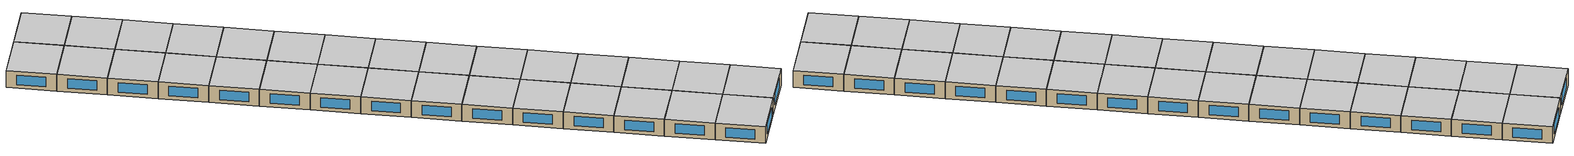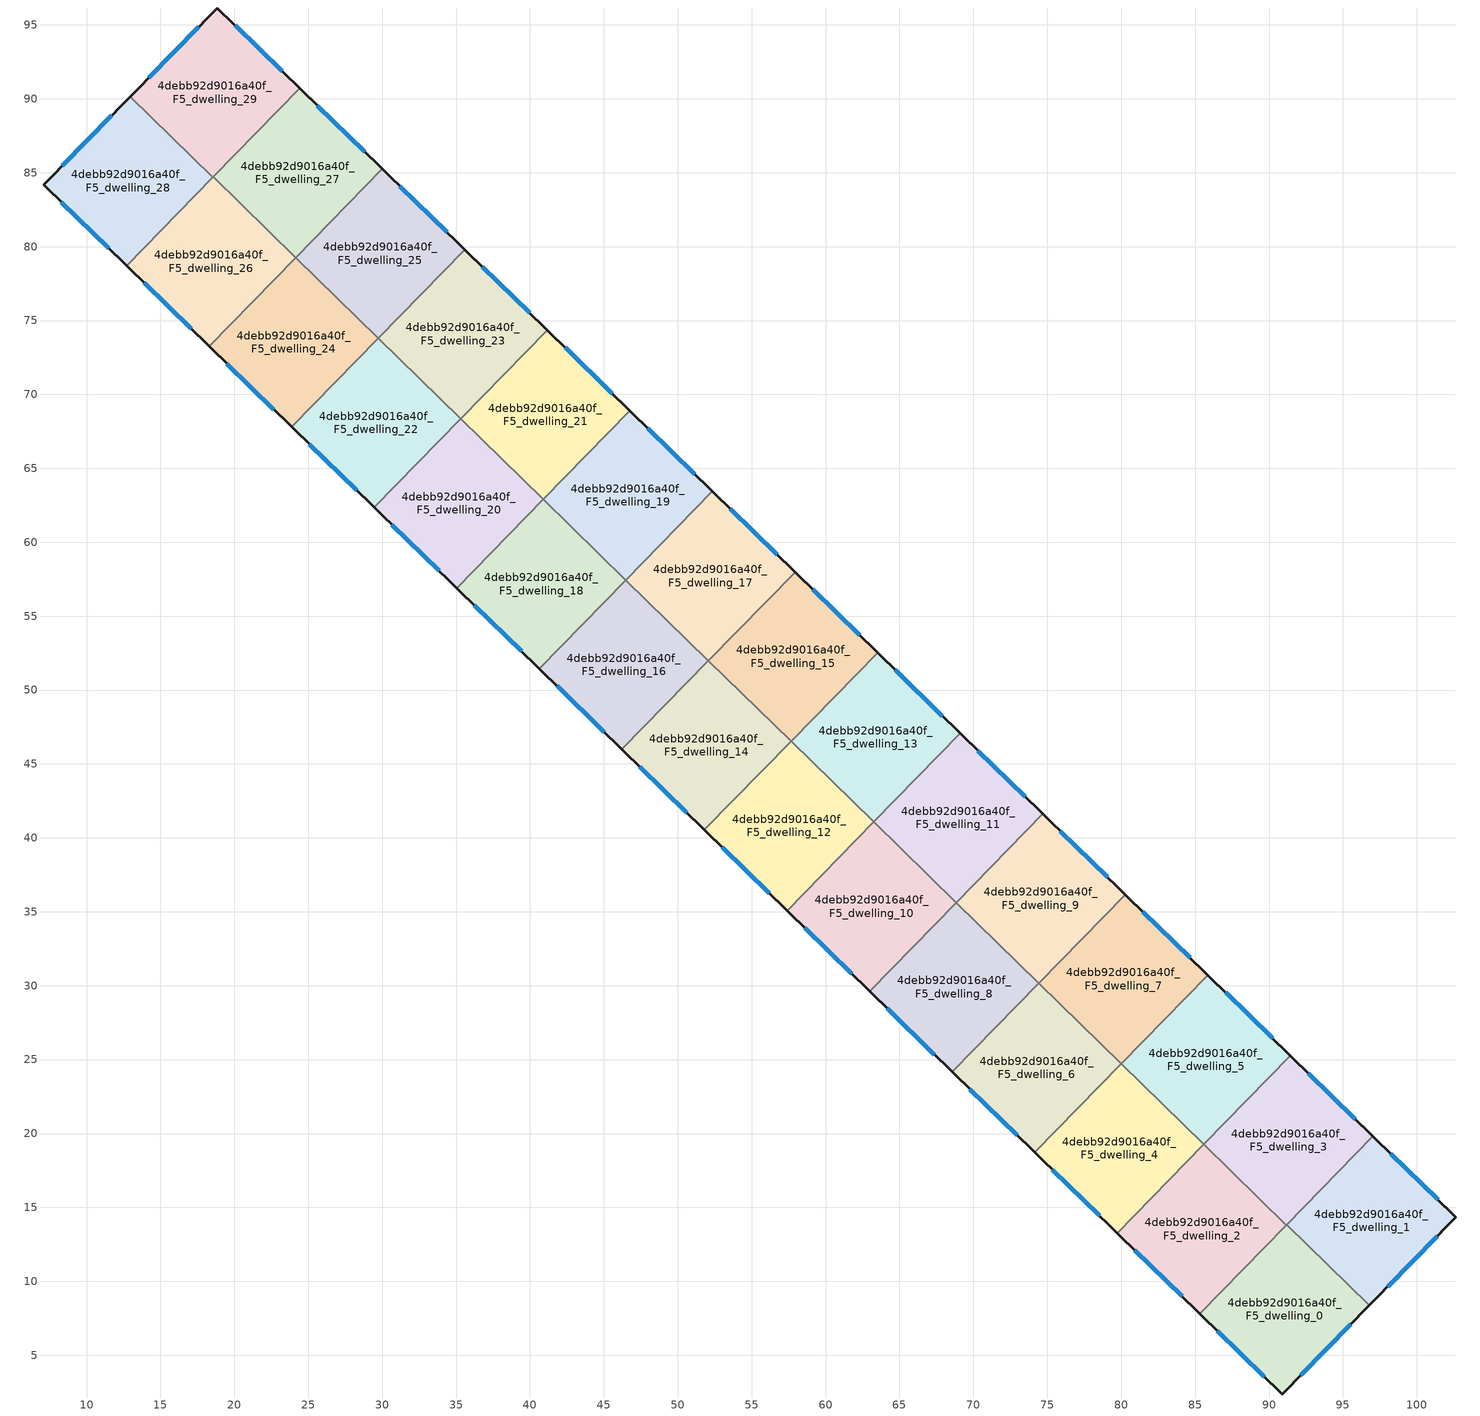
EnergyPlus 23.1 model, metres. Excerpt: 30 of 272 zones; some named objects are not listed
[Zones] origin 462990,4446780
4debb92d9016a40f_F5_dwelling_0
 floor to 4debb92d9016a40f_F4_dwelling_0 (EU_floor_Construction): 96.78,8.37 90.88,2.38 85.32,7.81 91.19,13.82 z15
 wall outside (EU_wall_Construction): 85.32,7.81 90.88,2.38 96.78,8.37 z15:18
 wall to 4debb92d9016a40f_F5_dwelling_1 (EU_wall_Construction): 96.78,8.37 91.19,13.82 z15:18
 wall to 4debb92d9016a40f_F5_dwelling_2 (EU_wall_Construction): 91.18,13.81 85.32,7.81 z15:18
 wall to 4debb92d9016a40f_F5_dwelling_3 (EU_wall_Construction): 91.19,13.82 91.18,13.81 z15:18
 window (EU_Window_Construction): 92.15,3.66 95.51,7.08 / 86.51,6.65 89.69,3.54 z15.64:17.36
 ceiling to 4debb92d9016a40f_F6_dwelling_0 (EU_floor_Construction): 90.88,2.38 96.78,8.37 91.19,13.82 85.32,7.81 z18
4debb92d9016a40f_F5_dwelling_1
 floor to 4debb92d9016a40f_F4_dwelling_1 (EU_floor_Construction): 102.64,14.33 96.78,8.37 91.19,13.82 97.03,19.8 z15
 wall outside (EU_wall_Construction): 96.78,8.37 102.64,14.33 97.03,19.8 z15:18
 wall to 4debb92d9016a40f_F5_dwelling_3 (EU_wall_Construction): 97.03,19.8 91.19,13.82 z15:18
 window (EU_Window_Construction): 98.03,9.64 101.39,13.05 / 101.44,15.5 98.24,18.63 z15.64:17.36
 ceiling to 4debb92d9016a40f_F6_dwelling_1 (EU_floor_Construction): 96.78,8.37 102.64,14.33 97.03,19.8 91.19,13.82 z18
4debb92d9016a40f_F5_dwelling_10
 floor to 4debb92d9016a40f_F4_dwelling_10 (EU_floor_Construction): 68.84,35.62 62.98,29.63 57.39,35.08 63.25,41.08 z15
 wall outside (EU_wall_Construction): 57.39,35.08 62.98,29.63 z15:18
 wall to 4debb92d9016a40f_F5_dwelling_12 (EU_wall_Construction): 63.25,41.08 57.39,35.08 z15:18
 wall to 4debb92d9016a40f_F5_dwelling_8 (EU_wall_Construction): 62.98,29.63 68.84,35.62 z15:18
 wall to 4debb92d9016a40f_F5_dwelling_11 (EU_wall_Construction): 68.84,35.62 63.25,41.08 z15:18
 window (EU_Window_Construction): 58.59,33.91 61.78,30.79 z15.64:17.36
 ceiling to 4debb92d9016a40f_F6_dwelling_10 (EU_floor_Construction): 62.98,29.63 68.84,35.62 63.25,41.08 57.39,35.08 z18
4debb92d9016a40f_F5_dwelling_11
 floor to 4debb92d9016a40f_F4_dwelling_11 (EU_floor_Construction): 74.69,41.62 68.84,35.62 63.25,41.08 69.1,47.08 z15
 wall outside (EU_wall_Construction): 74.69,41.62 69.1,47.08 z15:18
 wall to 4debb92d9016a40f_F5_dwelling_13 (EU_wall_Construction): 69.1,47.08 63.25,41.08 z15:18
 wall to 4debb92d9016a40f_F5_dwelling_9 (EU_wall_Construction): 68.84,35.62 74.69,41.62 z15:18
 window (EU_Window_Construction): 73.49,42.79 70.3,45.91 z15.64:17.36
 ceiling to 4debb92d9016a40f_F6_dwelling_11 (EU_floor_Construction): 68.84,35.62 74.69,41.62 69.1,47.08 63.25,41.08 z18
4debb92d9016a40f_F5_dwelling_12
 floor to 4debb92d9016a40f_F4_dwelling_12 (EU_floor_Construction): 63.25,41.08 57.39,35.08 51.81,40.54 57.66,46.53 z15
 wall outside (EU_wall_Construction): 51.81,40.54 57.39,35.08 z15:18
 wall to 4debb92d9016a40f_F5_dwelling_14 (EU_wall_Construction): 57.66,46.53 51.81,40.54 z15:18
 wall to 4debb92d9016a40f_F5_dwelling_13 (EU_wall_Construction): 63.25,41.08 57.66,46.53 z15:18
 window (EU_Window_Construction): 53,39.37 56.2,36.25 z15.64:17.36
 ceiling to 4debb92d9016a40f_F6_dwelling_12 (EU_floor_Construction): 57.39,35.08 63.25,41.08 57.66,46.53 51.81,40.54 z18
4debb92d9016a40f_F5_dwelling_13
 floor to 4debb92d9016a40f_F4_dwelling_13 (EU_floor_Construction): 69.1,47.08 63.25,41.08 57.66,46.53 63.52,52.53 z15
 wall outside (EU_wall_Construction): 69.1,47.08 63.52,52.53 z15:18
 wall to 4debb92d9016a40f_F5_dwelling_15 (EU_wall_Construction): 63.52,52.53 57.66,46.53 z15:18
 window (EU_Window_Construction): 67.91,48.24 64.72,51.36 z15.64:17.36
 ceiling to 4debb92d9016a40f_F6_dwelling_13 (EU_floor_Construction): 63.25,41.08 69.1,47.08 63.52,52.53 57.66,46.53 z18
4debb92d9016a40f_F5_dwelling_14
 floor to 4debb92d9016a40f_F4_dwelling_14 (EU_floor_Construction): 57.66,46.53 51.81,40.54 46.22,45.99 52.08,51.99 z15
 wall outside (EU_wall_Construction): 46.22,45.99 51.81,40.54 z15:18
 wall to 4debb92d9016a40f_F5_dwelling_16 (EU_wall_Construction): 52.08,51.99 46.22,45.99 z15:18
 wall to 4debb92d9016a40f_F5_dwelling_15 (EU_wall_Construction): 57.66,46.53 52.08,51.99 z15:18
 window (EU_Window_Construction): 47.42,44.82 50.61,41.7 z15.64:17.36
 ceiling to 4debb92d9016a40f_F6_dwelling_14 (EU_floor_Construction): 51.81,40.54 57.66,46.53 52.08,51.99 46.22,45.99 z18
4debb92d9016a40f_F5_dwelling_15
 floor to 4debb92d9016a40f_F4_dwelling_15 (EU_floor_Construction): 63.52,52.53 57.66,46.53 52.08,51.99 57.93,57.99 z15
 wall outside (EU_wall_Construction): 63.52,52.53 57.93,57.99 z15:18
 wall to 4debb92d9016a40f_F5_dwelling_17 (EU_wall_Construction): 57.93,57.99 52.08,51.99 z15:18
 window (EU_Window_Construction): 62.32,53.7 59.13,56.82 z15.64:17.36
 ceiling to 4debb92d9016a40f_F6_dwelling_15 (EU_floor_Construction): 57.66,46.53 63.52,52.53 57.93,57.99 52.08,51.99 z18
4debb92d9016a40f_F5_dwelling_16
 floor to 4debb92d9016a40f_F4_dwelling_16 (EU_floor_Construction): 52.08,51.99 46.22,45.99 40.64,51.44 46.49,57.44 z15
 wall outside (EU_wall_Construction): 40.64,51.44 46.22,45.99 z15:18
 wall to 4debb92d9016a40f_F5_dwelling_18 (EU_wall_Construction): 46.49,57.44 40.64,51.44 z15:18
 wall to 4debb92d9016a40f_F5_dwelling_17 (EU_wall_Construction): 52.08,51.99 46.49,57.44 z15:18
 window (EU_Window_Construction): 41.83,50.27 45.02,47.16 z15.64:17.36
 ceiling to 4debb92d9016a40f_F6_dwelling_16 (EU_floor_Construction): 46.22,45.99 52.08,51.99 46.49,57.44 40.64,51.44 z18
4debb92d9016a40f_F5_dwelling_17
 floor to 4debb92d9016a40f_F4_dwelling_17 (EU_floor_Construction): 57.93,57.99 52.08,51.99 46.49,57.44 52.35,63.44 z15
 wall outside (EU_wall_Construction): 57.93,57.99 52.35,63.44 z15:18
 wall to 4debb92d9016a40f_F5_dwelling_19 (EU_wall_Construction): 52.35,63.44 46.49,57.44 z15:18
 window (EU_Window_Construction): 56.74,59.15 53.54,62.27 z15.64:17.36
 ceiling to 4debb92d9016a40f_F6_dwelling_17 (EU_floor_Construction): 52.08,51.99 57.93,57.99 52.35,63.44 46.49,57.44 z18
4debb92d9016a40f_F5_dwelling_18
 floor to 4debb92d9016a40f_F4_dwelling_18 (EU_floor_Construction): 46.49,57.44 40.64,51.44 35.05,56.9 40.91,62.89 z15
 wall outside (EU_wall_Construction): 35.05,56.9 40.64,51.44 z15:18
 wall to 4debb92d9016a40f_F5_dwelling_20 (EU_wall_Construction): 40.91,62.89 35.05,56.9 z15:18
 wall to 4debb92d9016a40f_F5_dwelling_19 (EU_wall_Construction): 46.49,57.44 40.91,62.89 z15:18
 window (EU_Window_Construction): 36.25,55.73 39.44,52.61 z15.64:17.36
 ceiling to 4debb92d9016a40f_F6_dwelling_18 (EU_floor_Construction): 40.64,51.44 46.49,57.44 40.91,62.89 35.05,56.9 z18
4debb92d9016a40f_F5_dwelling_19
 floor to 4debb92d9016a40f_F4_dwelling_19 (EU_floor_Construction): 52.35,63.44 46.49,57.44 40.91,62.89 46.76,68.89 z15
 wall outside (EU_wall_Construction): 52.35,63.44 46.76,68.89 z15:18
 wall to 4debb92d9016a40f_F5_dwelling_21 (EU_wall_Construction): 46.76,68.89 40.91,62.89 z15:18
 window (EU_Window_Construction): 51.15,64.61 47.96,67.72 z15.64:17.36
 ceiling to 4debb92d9016a40f_F6_dwelling_19 (EU_floor_Construction): 46.49,57.44 52.35,63.44 46.76,68.89 40.91,62.89 z18
4debb92d9016a40f_F5_dwelling_2
 floor to 4debb92d9016a40f_F4_dwelling_2 (EU_floor_Construction): 91.18,13.81 85.32,7.81 79.73,13.26 85.59,19.26 z15
 wall outside (EU_wall_Construction): 79.73,13.26 85.32,7.81 z15:18
 wall to 4debb92d9016a40f_F5_dwelling_4 (EU_wall_Construction): 85.59,19.26 79.73,13.26 z15:18
 wall to 4debb92d9016a40f_F5_dwelling_3 (EU_wall_Construction): 91.18,13.81 85.59,19.26 z15:18
 window (EU_Window_Construction): 80.93,12.1 84.12,8.98 z15.64:17.36
 ceiling to 4debb92d9016a40f_F6_dwelling_2 (EU_floor_Construction): 85.32,7.81 91.18,13.81 85.59,19.26 79.73,13.26 z18
4debb92d9016a40f_F5_dwelling_20
 floor to 4debb92d9016a40f_F4_dwelling_20 (EU_floor_Construction): 40.91,62.89 35.05,56.9 29.46,62.35 35.32,68.35 z15
 wall outside (EU_wall_Construction): 29.46,62.35 35.05,56.9 z15:18
 wall to 4debb92d9016a40f_F5_dwelling_22 (EU_wall_Construction): 35.32,68.35 29.46,62.35 z15:18
 wall to 4debb92d9016a40f_F5_dwelling_21 (EU_wall_Construction): 40.91,62.89 35.32,68.35 z15:18
 window (EU_Window_Construction): 30.66,61.18 33.85,58.07 z15.64:17.36
 ceiling to 4debb92d9016a40f_F6_dwelling_20 (EU_floor_Construction): 35.05,56.9 40.91,62.89 35.32,68.35 29.46,62.35 z18
4debb92d9016a40f_F5_dwelling_21
 floor to 4debb92d9016a40f_F4_dwelling_21 (EU_floor_Construction): 46.76,68.89 40.91,62.89 35.32,68.35 41.18,74.35 z15
 wall outside (EU_wall_Construction): 46.76,68.89 41.18,74.35 z15:18
 wall to 4debb92d9016a40f_F5_dwelling_23 (EU_wall_Construction): 41.18,74.35 35.32,68.35 z15:18
 window (EU_Window_Construction): 45.57,70.06 42.37,73.18 z15.64:17.36
 ceiling to 4debb92d9016a40f_F6_dwelling_21 (EU_floor_Construction): 40.91,62.89 46.76,68.89 41.18,74.35 35.32,68.35 z18
4debb92d9016a40f_F5_dwelling_22
 floor to 4debb92d9016a40f_F4_dwelling_22 (EU_floor_Construction): 35.32,68.35 29.46,62.35 23.88,67.81 29.73,73.8 z15
 wall outside (EU_wall_Construction): 23.88,67.81 29.46,62.35 z15:18
 wall to 4debb92d9016a40f_F5_dwelling_24 (EU_wall_Construction): 29.73,73.8 23.88,67.81 z15:18
 wall to 4debb92d9016a40f_F5_dwelling_23 (EU_wall_Construction): 35.32,68.35 29.73,73.8 z15:18
 window (EU_Window_Construction): 25.07,66.64 28.27,63.52 z15.64:17.36
 ceiling to 4debb92d9016a40f_F6_dwelling_22 (EU_floor_Construction): 29.46,62.35 35.32,68.35 29.73,73.8 23.88,67.81 z18
4debb92d9016a40f_F5_dwelling_23
 floor to 4debb92d9016a40f_F4_dwelling_23 (EU_floor_Construction): 41.18,74.35 35.32,68.35 29.73,73.8 35.59,79.8 z15
 wall outside (EU_wall_Construction): 41.18,74.35 35.59,79.8 z15:18
 wall to 4debb92d9016a40f_F5_dwelling_25 (EU_wall_Construction): 35.59,79.8 29.73,73.8 z15:18
 window (EU_Window_Construction): 39.98,75.52 36.79,78.63 z15.64:17.36
 ceiling to 4debb92d9016a40f_F6_dwelling_23 (EU_floor_Construction): 35.32,68.35 41.18,74.35 35.59,79.8 29.73,73.8 z18
4debb92d9016a40f_F5_dwelling_24
 floor to 4debb92d9016a40f_F4_dwelling_24 (EU_floor_Construction): 29.73,73.8 23.88,67.81 18.29,73.26 24.15,79.26 z15
 wall outside (EU_wall_Construction): 18.29,73.26 23.88,67.81 z15:18
 wall to 4debb92d9016a40f_F5_dwelling_26 (EU_wall_Construction): 24.15,79.26 18.29,73.26 z15:18
 wall to 4debb92d9016a40f_F5_dwelling_25 (EU_wall_Construction): 29.73,73.8 24.15,79.26 z15:18
 window (EU_Window_Construction): 19.49,72.09 22.68,68.97 z15.64:17.36
 ceiling to 4debb92d9016a40f_F6_dwelling_24 (EU_floor_Construction): 23.88,67.81 29.73,73.8 24.15,79.26 18.29,73.26 z18
4debb92d9016a40f_F5_dwelling_25
 floor to 4debb92d9016a40f_F4_dwelling_25 (EU_floor_Construction): 35.59,79.8 29.73,73.8 24.15,79.26 30,85.26 z15
 wall outside (EU_wall_Construction): 35.59,79.8 30,85.26 z15:18
 wall to 4debb92d9016a40f_F5_dwelling_27 (EU_wall_Construction): 30,85.26 24.15,79.26 z15:18
 window (EU_Window_Construction): 34.39,80.97 31.2,84.09 z15.64:17.36
 ceiling to 4debb92d9016a40f_F6_dwelling_25 (EU_floor_Construction): 29.73,73.8 35.59,79.8 30,85.26 24.15,79.26 z18
4debb92d9016a40f_F5_dwelling_26
 floor to 4debb92d9016a40f_F4_dwelling_26 (EU_floor_Construction): 24.15,79.26 18.29,73.26 12.71,78.71 18.56,84.71 z15
 wall outside (EU_wall_Construction): 12.71,78.71 18.29,73.26 z15:18
 wall to 4debb92d9016a40f_F5_dwelling_27 (EU_wall_Construction): 24.15,79.26 18.56,84.71 z15:18
 wall to 4debb92d9016a40f_F5_dwelling_28 (EU_wall_Construction): 18.55,84.7 12.71,78.71 z15:18
 wall to 4debb92d9016a40f_F5_dwelling_29 (EU_wall_Construction): 18.56,84.71 18.55,84.7 z15:18
 window (EU_Window_Construction): 13.9,77.55 17.1,74.43 z15.64:17.36
 ceiling to 4debb92d9016a40f_F6_dwelling_26 (EU_floor_Construction): 18.29,73.26 24.15,79.26 18.56,84.71 12.71,78.71 z18
4debb92d9016a40f_F5_dwelling_27
 floor to 4debb92d9016a40f_F4_dwelling_27 (EU_floor_Construction): 30,85.26 24.15,79.26 18.56,84.71 24.42,90.71 z15
 wall outside (EU_wall_Construction): 30,85.26 24.42,90.71 z15:18
 wall to 4debb92d9016a40f_F5_dwelling_29 (EU_wall_Construction): 24.42,90.71 18.56,84.71 z15:18
 window (EU_Window_Construction): 28.81,86.42 25.62,89.54 z15.64:17.36
 ceiling to 4debb92d9016a40f_F6_dwelling_27 (EU_floor_Construction): 24.15,79.26 30,85.26 24.42,90.71 18.56,84.71 z18
4debb92d9016a40f_F5_dwelling_28
 floor to 4debb92d9016a40f_F4_dwelling_28 (EU_floor_Construction): 18.55,84.7 12.71,78.71 7.1,84.19 12.97,90.16 z15
 wall outside (EU_wall_Construction): 12.97,90.16 7.1,84.19 12.71,78.71 z15:18
 wall to 4debb92d9016a40f_F5_dwelling_29 (EU_wall_Construction): 18.55,84.7 12.97,90.16 z15:18
 window (EU_Window_Construction): 11.71,88.88 8.35,85.47 / 8.3,83.02 11.5,79.89 z15.64:17.36
 ceiling to 4debb92d9016a40f_F6_dwelling_28 (EU_floor_Construction): 12.71,78.71 18.55,84.7 12.97,90.16 7.1,84.19 z18
4debb92d9016a40f_F5_dwelling_29
 floor to 4debb92d9016a40f_F4_dwelling_29 (EU_floor_Construction): 24.42,90.71 18.55,84.7 12.97,90.16 18.85,96.14 z15
 wall outside (EU_wall_Construction): 24.42,90.71 18.85,96.14 12.97,90.16 z15:18
 window (EU_Window_Construction): 17.59,94.86 14.23,91.44 / 23.23,91.87 20.05,94.98 z15.64:17.36
 ceiling to 4debb92d9016a40f_F6_dwelling_29 (EU_floor_Construction): 18.55,84.7 24.42,90.71 18.85,96.14 12.97,90.16 z18
4debb92d9016a40f_F5_dwelling_3
 floor to 4debb92d9016a40f_F4_dwelling_3 (EU_floor_Construction): 97.03,19.8 91.18,13.81 85.59,19.26 91.45,25.26 z15
 wall outside (EU_wall_Construction): 97.03,19.8 91.45,25.26 z15:18
 wall to 4debb92d9016a40f_F5_dwelling_5 (EU_wall_Construction): 91.45,25.26 85.59,19.26 z15:18
 window (EU_Window_Construction): 95.84,20.97 92.64,24.09 z15.64:17.36
 ceiling to 4debb92d9016a40f_F6_dwelling_3 (EU_floor_Construction): 91.18,13.81 97.03,19.8 91.45,25.26 85.59,19.26 z18
4debb92d9016a40f_F5_dwelling_4
 floor to 4debb92d9016a40f_F4_dwelling_4 (EU_floor_Construction): 85.59,19.26 79.73,13.26 74.15,18.72 80.01,24.72 z15
 wall outside (EU_wall_Construction): 74.15,18.72 79.73,13.26 z15:18
 wall to 4debb92d9016a40f_F5_dwelling_6 (EU_wall_Construction): 80.01,24.72 74.15,18.72 z15:18
 wall to 4debb92d9016a40f_F5_dwelling_5 (EU_wall_Construction): 85.59,19.26 80.01,24.72 z15:18
 window (EU_Window_Construction): 75.35,17.55 78.54,14.43 z15.64:17.36
 ceiling to 4debb92d9016a40f_F6_dwelling_4 (EU_floor_Construction): 79.73,13.26 85.59,19.26 80.01,24.72 74.15,18.72 z18
4debb92d9016a40f_F5_dwelling_5
 floor to 4debb92d9016a40f_F4_dwelling_5 (EU_floor_Construction): 91.45,25.26 85.59,19.26 80.01,24.72 85.86,30.71 z15
 wall outside (EU_wall_Construction): 91.45,25.26 85.86,30.71 z15:18
 wall to 4debb92d9016a40f_F5_dwelling_7 (EU_wall_Construction): 85.86,30.71 80.01,24.72 z15:18
 window (EU_Window_Construction): 90.25,26.43 87.06,29.55 z15.64:17.36
 ceiling to 4debb92d9016a40f_F6_dwelling_5 (EU_floor_Construction): 85.59,19.26 91.45,25.26 85.86,30.71 80.01,24.72 z18
4debb92d9016a40f_F5_dwelling_6
 floor to 4debb92d9016a40f_F4_dwelling_6 (EU_floor_Construction): 80.01,24.72 74.15,18.72 68.56,24.17 74.42,30.17 z15
 wall outside (EU_wall_Construction): 68.56,24.17 74.15,18.72 z15:18
 wall to 4debb92d9016a40f_F5_dwelling_8 (EU_wall_Construction): 74.42,30.17 68.56,24.17 z15:18
 wall to 4debb92d9016a40f_F5_dwelling_7 (EU_wall_Construction): 74.15,18.72 80.01,24.72 74.42,30.17 z15:18
 window (EU_Window_Construction): 69.76,23 72.95,19.89 z15.64:17.36
 ceiling to 4debb92d9016a40f_F6_dwelling_6 (EU_floor_Construction): 74.15,18.72 80.01,24.72 74.42,30.17 68.56,24.17 z18
4debb92d9016a40f_F5_dwelling_7
 floor to 4debb92d9016a40f_F4_dwelling_7 (EU_floor_Construction): 85.86,30.71 80.01,24.72 74.42,30.17 80.28,36.17 z15
 wall outside (EU_wall_Construction): 85.86,30.71 80.28,36.17 z15:18
 wall to 4debb92d9016a40f_F5_dwelling_9 (EU_wall_Construction): 80.28,36.17 74.42,30.17 z15:18
 wall adiabatic (EU_wall_Construction): 74.15,18.72 80.01,24.72 z15:18
 window (EU_Window_Construction): 84.67,31.88 81.47,35 z15.64:17.36
 ceiling to 4debb92d9016a40f_F6_dwelling_7 (EU_floor_Construction): 80.01,24.72 85.86,30.71 80.28,36.17 74.42,30.17 z18
4debb92d9016a40f_F5_dwelling_8
 floor to 4debb92d9016a40f_F4_dwelling_8 (EU_floor_Construction): 74.42,30.17 68.56,24.17 62.98,29.63 68.84,35.62 z15
 wall outside (EU_wall_Construction): 62.98,29.63 68.56,24.17 z15:18
 wall to 4debb92d9016a40f_F5_dwelling_9 (EU_wall_Construction): 74.42,30.17 68.84,35.62 z15:18
 window (EU_Window_Construction): 64.17,28.46 67.37,25.34 z15.64:17.36
 ceiling to 4debb92d9016a40f_F6_dwelling_8 (EU_floor_Construction): 68.56,24.17 74.42,30.17 68.84,35.62 62.98,29.63 z18
4debb92d9016a40f_F5_dwelling_9
 floor to 4debb92d9016a40f_F4_dwelling_9 (EU_floor_Construction): 80.28,36.17 74.42,30.17 68.84,35.62 74.69,41.62 z15
 wall outside (EU_wall_Construction): 80.28,36.17 74.69,41.62 z15:18
 window (EU_Window_Construction): 79.08,37.34 75.89,40.45 z15.64:17.36
 ceiling to 4debb92d9016a40f_F6_dwelling_9 (EU_floor_Construction): 74.42,30.17 80.28,36.17 74.69,41.62 68.84,35.62 z18
[Building]
EU S2 Campaign: North Axis=0; Terrain=City; Solar Distribution=FullExterior
[Site:Location]
Yerevan-Zvartnots.Intl.AP: Latitude=40.15; Longitude=44.383; Time Zone=4; Elevation=854
[SizingPeriod:WeatherFileDays]
AnnualSizingPeriod: Begin Month=1; Begin Day of Month=1; End Month=12; End Day of Month=31; Day of Week for Start Day=Monday; Use Weather File Daylight Saving Period=No; Use Weather File Rain and Snow Indicators=No
[MATERIAL]
EU_InternalMass_Material: Roughness=MediumRough; Thickness=0.1; Conductivity=1; Density=1800; Specific Heat=900; Thermal Absorptance=0.9; Solar Absorptance=0.7; Visible Absorptance=0.7
[MATERIAL:NOMASS] Roughness=MediumRough; Thermal Absorptance=0.9; Solar Absorptance=0.7; Visible Absorptance=0.7
Name | Thermal Resistance
EU_wall_NoMass | 1.05043
EU_floor_NoMass | 0.478065
[WINDOWMATERIAL:SIMPLEGLAZINGSYSTEM]
EU_Window_SimpleGlazing: UFactor=2.5566; Solar Heat Gain Coefficient=0.75; Visible Transmittance=0.75
[CONSTRUCTION]
EU_wall_Construction: EU_wall_NoMass
EU_floor_Construction: EU_floor_NoMass
EU_Window_Construction: EU_Window_SimpleGlazing
EU_InternalMass_Construction: EU_InternalMass_Material
[ZONE] Type=1; Multiplier=1; Ceiling Height=autocalculate; Floor Area=autocalculate; Part of Total Floor Area=Yes
Name | Volume
4debb92d9016a40f_F5_dwelling_0; 4debb92d9016a40f_F5_dwelling_11; 4debb92d9016a40f_F5_dwelling_14; 4debb92d9016a40f_F5_dwelling_22; 4debb92d9016a40f_F5_dwelling_24 | 196.331
4debb92d9016a40f_F5_dwelling_1; 4debb92d9016a40f_F5_dwelling_28 | 196.335
4debb92d9016a40f_F5_dwelling_10 | 196.347
4debb92d9016a40f_F5_dwelling_12; 4debb92d9016a40f_F5_dwelling_2 | 196.313
4debb92d9016a40f_F5_dwelling_13; 4debb92d9016a40f_F5_dwelling_27; 4debb92d9016a40f_F5_dwelling_8 | 196.33
4debb92d9016a40f_F5_dwelling_15; 4debb92d9016a40f_F5_dwelling_23 | 196.364
4debb92d9016a40f_F5_dwelling_16; 4debb92d9016a40f_F5_dwelling_21; 4debb92d9016a40f_F5_dwelling_3; 4debb92d9016a40f_F5_dwelling_6 | 196.329
4debb92d9016a40f_F5_dwelling_17 | 196.3125
4debb92d9016a40f_F5_dwelling_18; 4debb92d9016a40f_F5_dwelling_19; 4debb92d9016a40f_F5_dwelling_25; 4debb92d9016a40f_F5_dwelling_5 | 196.348
4debb92d9016a40f_F5_dwelling_20 | 196.295
4debb92d9016a40f_F5_dwelling_26 | 196.314
4debb92d9016a40f_F5_dwelling_29 | 196.332
4debb92d9016a40f_F5_dwelling_4 | 196.365
4debb92d9016a40f_F5_dwelling_7 | 196.321
4debb92d9016a40f_F5_dwelling_9 | 196.312
[INTERNALMASS] Construction=EU_InternalMass_Construction
Name | Zone or ZoneList | Surface Area
4debb92d9016a40f_F5_dwelling_0_EU_InternalMass | 4debb92d9016a40f_F5_dwelling_0 | 65.4444
4debb92d9016a40f_F5_dwelling_1_EU_InternalMass | 4debb92d9016a40f_F5_dwelling_1 | 65.4458
4debb92d9016a40f_F5_dwelling_2_EU_InternalMass | 4debb92d9016a40f_F5_dwelling_2 | 65.4389
4debb92d9016a40f_F5_dwelling_3_EU_InternalMass | 4debb92d9016a40f_F5_dwelling_3 | 65.4432
4debb92d9016a40f_F5_dwelling_4_EU_InternalMass | 4debb92d9016a40f_F5_dwelling_4 | 65.4534
4debb92d9016a40f_F5_dwelling_5_EU_InternalMass | 4debb92d9016a40f_F5_dwelling_5 | 65.4479
4debb92d9016a40f_F5_dwelling_6_EU_InternalMass | 4debb92d9016a40f_F5_dwelling_6 | 65.4361
4debb92d9016a40f_F5_dwelling_7_EU_InternalMass | 4debb92d9016a40f_F5_dwelling_7 | 65.4475
4debb92d9016a40f_F5_dwelling_8_EU_InternalMass | 4debb92d9016a40f_F5_dwelling_8 | 65.4432
4debb92d9016a40f_F5_dwelling_9_EU_InternalMass | 4debb92d9016a40f_F5_dwelling_9 | 65.4389
4debb92d9016a40f_F5_dwelling_10_EU_InternalMass | 4debb92d9016a40f_F5_dwelling_10 | 65.4504
4debb92d9016a40f_F5_dwelling_11_EU_InternalMass | 4debb92d9016a40f_F5_dwelling_11 | 65.445
4debb92d9016a40f_F5_dwelling_12_EU_InternalMass | 4debb92d9016a40f_F5_dwelling_12 | 65.439
4debb92d9016a40f_F5_dwelling_13_EU_InternalMass | 4debb92d9016a40f_F5_dwelling_13 | 65.4418
4debb92d9016a40f_F5_dwelling_14_EU_InternalMass | 4debb92d9016a40f_F5_dwelling_14 | 65.4436
4debb92d9016a40f_F5_dwelling_15_EU_InternalMass | 4debb92d9016a40f_F5_dwelling_15 | 65.4534
4debb92d9016a40f_F5_dwelling_16_EU_InternalMass | 4debb92d9016a40f_F5_dwelling_16 | 65.4432
4debb92d9016a40f_F5_dwelling_17_EU_InternalMass | 4debb92d9016a40f_F5_dwelling_17 | 65.4389
4debb92d9016a40f_F5_dwelling_18_EU_InternalMass | 4debb92d9016a40f_F5_dwelling_18 | 65.4507
4debb92d9016a40f_F5_dwelling_19_EU_InternalMass | 4debb92d9016a40f_F5_dwelling_19 | 65.4507
4debb92d9016a40f_F5_dwelling_20_EU_InternalMass | 4debb92d9016a40f_F5_dwelling_20 | 65.4332
4debb92d9016a40f_F5_dwelling_21_EU_InternalMass | 4debb92d9016a40f_F5_dwelling_21 | 65.4415
4debb92d9016a40f_F5_dwelling_22_EU_InternalMass | 4debb92d9016a40f_F5_dwelling_22 | 65.4436
4debb92d9016a40f_F5_dwelling_23_EU_InternalMass | 4debb92d9016a40f_F5_dwelling_23 | 65.4534
4debb92d9016a40f_F5_dwelling_24_EU_InternalMass | 4debb92d9016a40f_F5_dwelling_24 | 65.4422
4debb92d9016a40f_F5_dwelling_25_EU_InternalMass | 4debb92d9016a40f_F5_dwelling_25 | 65.4505
4debb92d9016a40f_F5_dwelling_26_EU_InternalMass | 4debb92d9016a40f_F5_dwelling_26 | 65.4379
4debb92d9016a40f_F5_dwelling_27_EU_InternalMass | 4debb92d9016a40f_F5_dwelling_27 | 65.4445
4debb92d9016a40f_F5_dwelling_28_EU_InternalMass | 4debb92d9016a40f_F5_dwelling_28 | 65.4458
4debb92d9016a40f_F5_dwelling_29_EU_InternalMass | 4debb92d9016a40f_F5_dwelling_29 | 65.4433
[OTHEREQUIPMENT] Fuel Type=Electricity; Design Level Calculation Method=Watts/Area; Power per Zone Floor Area=1; Fraction Latent=0; Fraction Radiant=0; Fraction Lost=0; Carbon Dioxide Generation Rate=0; EndUse Subcategory=EU_Step8_InternalGains
Name | Zone or ZoneList or Space or SpaceList | Schedule
EU_Step8_InternalGain_4debb92d9016a40f_F5_dwelling_0_f000 | 4debb92d9016a40f_F5_dwelling_0 | EU_Step8_GainSchedule_4debb92d9016a40f_F5_dwelling_0_f000
EU_Step8_InternalGain_4debb92d9016a40f_F5_dwelling_1_f000 | 4debb92d9016a40f_F5_dwelling_1 | EU_Step8_GainSchedule_4debb92d9016a40f_F5_dwelling_1_f000
EU_Step8_InternalGain_4debb92d9016a40f_F5_dwelling_2_f000 | 4debb92d9016a40f_F5_dwelling_2 | EU_Step8_GainSchedule_4debb92d9016a40f_F5_dwelling_2_f000
EU_Step8_InternalGain_4debb92d9016a40f_F5_dwelling_3_f000 | 4debb92d9016a40f_F5_dwelling_3 | EU_Step8_GainSchedule_4debb92d9016a40f_F5_dwelling_3_f000
EU_Step8_InternalGain_4debb92d9016a40f_F5_dwelling_4_f000 | 4debb92d9016a40f_F5_dwelling_4 | EU_Step8_GainSchedule_4debb92d9016a40f_F5_dwelling_4_f000
EU_Step8_InternalGain_4debb92d9016a40f_F5_dwelling_5_f000 | 4debb92d9016a40f_F5_dwelling_5 | EU_Step8_GainSchedule_4debb92d9016a40f_F5_dwelling_5_f000
EU_Step8_InternalGain_4debb92d9016a40f_F5_dwelling_6_f000 | 4debb92d9016a40f_F5_dwelling_6 | EU_Step8_GainSchedule_4debb92d9016a40f_F5_dwelling_6_f000
EU_Step8_InternalGain_4debb92d9016a40f_F5_dwelling_7_f000 | 4debb92d9016a40f_F5_dwelling_7 | EU_Step8_GainSchedule_4debb92d9016a40f_F5_dwelling_7_f000
EU_Step8_InternalGain_4debb92d9016a40f_F5_dwelling_8_f000 | 4debb92d9016a40f_F5_dwelling_8 | EU_Step8_GainSchedule_4debb92d9016a40f_F5_dwelling_8_f000
EU_Step8_InternalGain_4debb92d9016a40f_F5_dwelling_9_f000 | 4debb92d9016a40f_F5_dwelling_9 | EU_Step8_GainSchedule_4debb92d9016a40f_F5_dwelling_9_f000
EU_Step8_InternalGain_4debb92d9016a40f_F5_dwelling_10_f000 | 4debb92d9016a40f_F5_dwelling_10 | EU_Step8_GainSchedule_4debb92d9016a40f_F5_dwelling_10_f000
EU_Step8_InternalGain_4debb92d9016a40f_F5_dwelling_11_f000 | 4debb92d9016a40f_F5_dwelling_11 | EU_Step8_GainSchedule_4debb92d9016a40f_F5_dwelling_11_f000
EU_Step8_InternalGain_4debb92d9016a40f_F5_dwelling_12_f000 | 4debb92d9016a40f_F5_dwelling_12 | EU_Step8_GainSchedule_4debb92d9016a40f_F5_dwelling_12_f000
EU_Step8_InternalGain_4debb92d9016a40f_F5_dwelling_13_f000 | 4debb92d9016a40f_F5_dwelling_13 | EU_Step8_GainSchedule_4debb92d9016a40f_F5_dwelling_13_f000
EU_Step8_InternalGain_4debb92d9016a40f_F5_dwelling_14_f000 | 4debb92d9016a40f_F5_dwelling_14 | EU_Step8_GainSchedule_4debb92d9016a40f_F5_dwelling_14_f000
EU_Step8_InternalGain_4debb92d9016a40f_F5_dwelling_15_f000 | 4debb92d9016a40f_F5_dwelling_15 | EU_Step8_GainSchedule_4debb92d9016a40f_F5_dwelling_15_f000
EU_Step8_InternalGain_4debb92d9016a40f_F5_dwelling_16_f000 | 4debb92d9016a40f_F5_dwelling_16 | EU_Step8_GainSchedule_4debb92d9016a40f_F5_dwelling_16_f000
EU_Step8_InternalGain_4debb92d9016a40f_F5_dwelling_17_f000 | 4debb92d9016a40f_F5_dwelling_17 | EU_Step8_GainSchedule_4debb92d9016a40f_F5_dwelling_17_f000
EU_Step8_InternalGain_4debb92d9016a40f_F5_dwelling_18_f000 | 4debb92d9016a40f_F5_dwelling_18 | EU_Step8_GainSchedule_4debb92d9016a40f_F5_dwelling_18_f000
EU_Step8_InternalGain_4debb92d9016a40f_F5_dwelling_19_f000 | 4debb92d9016a40f_F5_dwelling_19 | EU_Step8_GainSchedule_4debb92d9016a40f_F5_dwelling_19_f000
EU_Step8_InternalGain_4debb92d9016a40f_F5_dwelling_20_f000 | 4debb92d9016a40f_F5_dwelling_20 | EU_Step8_GainSchedule_4debb92d9016a40f_F5_dwelling_20_f000
EU_Step8_InternalGain_4debb92d9016a40f_F5_dwelling_21_f000 | 4debb92d9016a40f_F5_dwelling_21 | EU_Step8_GainSchedule_4debb92d9016a40f_F5_dwelling_21_f000
EU_Step8_InternalGain_4debb92d9016a40f_F5_dwelling_22_f000 | 4debb92d9016a40f_F5_dwelling_22 | EU_Step8_GainSchedule_4debb92d9016a40f_F5_dwelling_22_f000
EU_Step8_InternalGain_4debb92d9016a40f_F5_dwelling_23_f000 | 4debb92d9016a40f_F5_dwelling_23 | EU_Step8_GainSchedule_4debb92d9016a40f_F5_dwelling_23_f000
EU_Step8_InternalGain_4debb92d9016a40f_F5_dwelling_24_f000 | 4debb92d9016a40f_F5_dwelling_24 | EU_Step8_GainSchedule_4debb92d9016a40f_F5_dwelling_24_f000
EU_Step8_InternalGain_4debb92d9016a40f_F5_dwelling_25_f000 | 4debb92d9016a40f_F5_dwelling_25 | EU_Step8_GainSchedule_4debb92d9016a40f_F5_dwelling_25_f000
EU_Step8_InternalGain_4debb92d9016a40f_F5_dwelling_26_f000 | 4debb92d9016a40f_F5_dwelling_26 | EU_Step8_GainSchedule_4debb92d9016a40f_F5_dwelling_26_f000
EU_Step8_InternalGain_4debb92d9016a40f_F5_dwelling_27_f000 | 4debb92d9016a40f_F5_dwelling_27 | EU_Step8_GainSchedule_4debb92d9016a40f_F5_dwelling_27_f000
EU_Step8_InternalGain_4debb92d9016a40f_F5_dwelling_28_f000 | 4debb92d9016a40f_F5_dwelling_28 | EU_Step8_GainSchedule_4debb92d9016a40f_F5_dwelling_28_f000
EU_Step8_InternalGain_4debb92d9016a40f_F5_dwelling_29_f000 | 4debb92d9016a40f_F5_dwelling_29 | EU_Step8_GainSchedule_4debb92d9016a40f_F5_dwelling_29_f000
[ZONEVENTILATION:DESIGNFLOWRATE] Schedule=EU_AlwaysOn; Design Flow Rate Calculation Method=AirChanges/Hour; Air Changes per Hour=0.557805; Ventilation Type=Natural; Fan Pressure Rise=0; Fan Total Efficiency=1; Constant Term Coefficient=1; Temperature Term Coefficient=0; Velocity Term Coefficient=0; Velocity Squared Term Coefficient=0; Minimum Indoor Temperature=-100; Maximum Indoor Temperature=100; Delta Temperature=-100; Minimum Outdoor Temperature=-100; Maximum Outdoor Temperature=100; Maximum Wind Speed=40
Name | Zone or ZoneList or Space or SpaceList
EU_ConstantAir_4debb92d9016a40f_F5_dwelling_0 | 4debb92d9016a40f_F5_dwelling_0
EU_ConstantAir_4debb92d9016a40f_F5_dwelling_1 | 4debb92d9016a40f_F5_dwelling_1
EU_ConstantAir_4debb92d9016a40f_F5_dwelling_2 | 4debb92d9016a40f_F5_dwelling_2
EU_ConstantAir_4debb92d9016a40f_F5_dwelling_3 | 4debb92d9016a40f_F5_dwelling_3
EU_ConstantAir_4debb92d9016a40f_F5_dwelling_4 | 4debb92d9016a40f_F5_dwelling_4
EU_ConstantAir_4debb92d9016a40f_F5_dwelling_5 | 4debb92d9016a40f_F5_dwelling_5
EU_ConstantAir_4debb92d9016a40f_F5_dwelling_6 | 4debb92d9016a40f_F5_dwelling_6
EU_ConstantAir_4debb92d9016a40f_F5_dwelling_7 | 4debb92d9016a40f_F5_dwelling_7
EU_ConstantAir_4debb92d9016a40f_F5_dwelling_8 | 4debb92d9016a40f_F5_dwelling_8
EU_ConstantAir_4debb92d9016a40f_F5_dwelling_9 | 4debb92d9016a40f_F5_dwelling_9
EU_ConstantAir_4debb92d9016a40f_F5_dwelling_10 | 4debb92d9016a40f_F5_dwelling_10
EU_ConstantAir_4debb92d9016a40f_F5_dwelling_11 | 4debb92d9016a40f_F5_dwelling_11
EU_ConstantAir_4debb92d9016a40f_F5_dwelling_12 | 4debb92d9016a40f_F5_dwelling_12
EU_ConstantAir_4debb92d9016a40f_F5_dwelling_13 | 4debb92d9016a40f_F5_dwelling_13
EU_ConstantAir_4debb92d9016a40f_F5_dwelling_14 | 4debb92d9016a40f_F5_dwelling_14
EU_ConstantAir_4debb92d9016a40f_F5_dwelling_15 | 4debb92d9016a40f_F5_dwelling_15
EU_ConstantAir_4debb92d9016a40f_F5_dwelling_16 | 4debb92d9016a40f_F5_dwelling_16
EU_ConstantAir_4debb92d9016a40f_F5_dwelling_17 | 4debb92d9016a40f_F5_dwelling_17
EU_ConstantAir_4debb92d9016a40f_F5_dwelling_18 | 4debb92d9016a40f_F5_dwelling_18
EU_ConstantAir_4debb92d9016a40f_F5_dwelling_19 | 4debb92d9016a40f_F5_dwelling_19
EU_ConstantAir_4debb92d9016a40f_F5_dwelling_20 | 4debb92d9016a40f_F5_dwelling_20
EU_ConstantAir_4debb92d9016a40f_F5_dwelling_21 | 4debb92d9016a40f_F5_dwelling_21
EU_ConstantAir_4debb92d9016a40f_F5_dwelling_22 | 4debb92d9016a40f_F5_dwelling_22
EU_ConstantAir_4debb92d9016a40f_F5_dwelling_23 | 4debb92d9016a40f_F5_dwelling_23
EU_ConstantAir_4debb92d9016a40f_F5_dwelling_24 | 4debb92d9016a40f_F5_dwelling_24
EU_ConstantAir_4debb92d9016a40f_F5_dwelling_25 | 4debb92d9016a40f_F5_dwelling_25
EU_ConstantAir_4debb92d9016a40f_F5_dwelling_26 | 4debb92d9016a40f_F5_dwelling_26
EU_ConstantAir_4debb92d9016a40f_F5_dwelling_27 | 4debb92d9016a40f_F5_dwelling_27
EU_ConstantAir_4debb92d9016a40f_F5_dwelling_28 | 4debb92d9016a40f_F5_dwelling_28
EU_ConstantAir_4debb92d9016a40f_F5_dwelling_29 | 4debb92d9016a40f_F5_dwelling_29
[HVACTEMPLATE:ZONE:IDEALLOADSAIRSYSTEM] System Availability Schedule=EU_AlwaysOn; Maximum Heating Supply Air Temperature=50; Minimum Cooling Supply Air Temperature=13; Maximum Heating Supply Air Humidity Ratio=0.0156; Minimum Cooling Supply Air Humidity Ratio=0.0077; Heating Limit=NoLimit; Cooling Limit=NoLimit; Heating Availability Schedule=EU_AlwaysOn; Cooling Availability Schedule=EU_CoolingOff; Dehumidification Control Type=ConstantSensibleHeatRatio; Cooling Sensible Heat Ratio=0.7; Dehumidification Setpoint=60; Humidification Control Type=None; Humidification Setpoint=30; Outdoor Air Method=None; Outdoor Air Flow Rate per Person=0.00944; Outdoor Air Flow Rate per Zone Floor Area=0; Outdoor Air Flow Rate per Zone=0; Demand Controlled Ventilation Type=None; Outdoor Air Economizer Type=NoEconomizer; Heat Recovery Type=None; Sensible Heat Recovery Effectiveness=0.7; Latent Heat Recovery Effectiveness=0.65
Name | Template Thermostat
4debb92d9016a40f_F5_dwelling_0 | EU_HeatOnly_4debb92d9016a40f_F5_dwelling_0
4debb92d9016a40f_F5_dwelling_1 | EU_HeatOnly_4debb92d9016a40f_F5_dwelling_1
4debb92d9016a40f_F5_dwelling_2 | EU_HeatOnly_4debb92d9016a40f_F5_dwelling_2
4debb92d9016a40f_F5_dwelling_3 | EU_HeatOnly_4debb92d9016a40f_F5_dwelling_3
4debb92d9016a40f_F5_dwelling_4 | EU_HeatOnly_4debb92d9016a40f_F5_dwelling_4
4debb92d9016a40f_F5_dwelling_5 | EU_HeatOnly_4debb92d9016a40f_F5_dwelling_5
4debb92d9016a40f_F5_dwelling_6 | EU_HeatOnly_4debb92d9016a40f_F5_dwelling_6
4debb92d9016a40f_F5_dwelling_7 | EU_HeatOnly_4debb92d9016a40f_F5_dwelling_7
4debb92d9016a40f_F5_dwelling_8 | EU_HeatOnly_4debb92d9016a40f_F5_dwelling_8
4debb92d9016a40f_F5_dwelling_9 | EU_HeatOnly_4debb92d9016a40f_F5_dwelling_9
4debb92d9016a40f_F5_dwelling_10 | EU_HeatOnly_4debb92d9016a40f_F5_dwelling_10
4debb92d9016a40f_F5_dwelling_11 | EU_HeatOnly_4debb92d9016a40f_F5_dwelling_11
4debb92d9016a40f_F5_dwelling_12 | EU_HeatOnly_4debb92d9016a40f_F5_dwelling_12
4debb92d9016a40f_F5_dwelling_13 | EU_HeatOnly_4debb92d9016a40f_F5_dwelling_13
4debb92d9016a40f_F5_dwelling_14 | EU_HeatOnly_4debb92d9016a40f_F5_dwelling_14
4debb92d9016a40f_F5_dwelling_15 | EU_HeatOnly_4debb92d9016a40f_F5_dwelling_15
4debb92d9016a40f_F5_dwelling_16 | EU_HeatOnly_4debb92d9016a40f_F5_dwelling_16
4debb92d9016a40f_F5_dwelling_17 | EU_HeatOnly_4debb92d9016a40f_F5_dwelling_17
4debb92d9016a40f_F5_dwelling_18 | EU_HeatOnly_4debb92d9016a40f_F5_dwelling_18
4debb92d9016a40f_F5_dwelling_19 | EU_HeatOnly_4debb92d9016a40f_F5_dwelling_19
4debb92d9016a40f_F5_dwelling_20 | EU_HeatOnly_4debb92d9016a40f_F5_dwelling_20
4debb92d9016a40f_F5_dwelling_21 | EU_HeatOnly_4debb92d9016a40f_F5_dwelling_21
4debb92d9016a40f_F5_dwelling_22 | EU_HeatOnly_4debb92d9016a40f_F5_dwelling_22
4debb92d9016a40f_F5_dwelling_23 | EU_HeatOnly_4debb92d9016a40f_F5_dwelling_23
4debb92d9016a40f_F5_dwelling_24 | EU_HeatOnly_4debb92d9016a40f_F5_dwelling_24
4debb92d9016a40f_F5_dwelling_25 | EU_HeatOnly_4debb92d9016a40f_F5_dwelling_25
4debb92d9016a40f_F5_dwelling_26 | EU_HeatOnly_4debb92d9016a40f_F5_dwelling_26
4debb92d9016a40f_F5_dwelling_27 | EU_HeatOnly_4debb92d9016a40f_F5_dwelling_27
4debb92d9016a40f_F5_dwelling_28 | EU_HeatOnly_4debb92d9016a40f_F5_dwelling_28
4debb92d9016a40f_F5_dwelling_29 | EU_HeatOnly_4debb92d9016a40f_F5_dwelling_29
[SIZING:ZONE] Zone Cooling Design Supply Air Temperature Input Method=SupplyAirTemperature; Zone Cooling Design Supply Air Temperature=13; Zone Heating Design Supply Air Temperature Input Method=SupplyAirTemperature; Zone Heating Design Supply Air Temperature=50; Zone Cooling Design Supply Air Humidity Ratio=0.008; Zone Heating Design Supply Air Humidity Ratio=0.008; Cooling Design Air Flow Method=DesignDay; Cooling Design Air Flow Rate=0; Cooling Minimum Air Flow per Zone Floor Area=0.000762; Cooling Minimum Air Flow=0; Cooling Minimum Air Flow Fraction=0.2; Heating Design Air Flow Method=DesignDay; Heating Design Air Flow Rate=0; Heating Maximum Air Flow per Zone Floor Area=0.002032; Heating Maximum Air Flow=0.141576; Heating Maximum Air Flow Fraction=0.3; Account for Dedicated Outdoor Air System=No; Dedicated Outdoor Air System Control Strategy=NeutralSupplyAir; Dedicated Outdoor Air Low Setpoint Temperature for Design=autosize; Dedicated Outdoor Air High Setpoint Temperature for Design=autosize; Zone Load Sizing Method=Sensible Load Only No Latent Load; Zone Latent Cooling Design Supply Air Humidity Ratio Input Method=HumidityRatioDifference; Zone Cooling Design Supply Air Humidity Ratio Difference=0.005; Zone Latent Heating Design Supply Air Humidity Ratio Input Method=HumidityRatioDifference; Zone Humidification Design Supply Air Humidity Ratio Difference=0.005
4debb92d9016a40f_F5_dwelling_0; 4debb92d9016a40f_F5_dwelling_1; 4debb92d9016a40f_F5_dwelling_2; 4debb92d9016a40f_F5_dwelling_3; 4debb92d9016a40f_F5_dwelling_4; 4debb92d9016a40f_F5_dwelling_5; 4debb92d9016a40f_F5_dwelling_6; 4debb92d9016a40f_F5_dwelling_7; 4debb92d9016a40f_F5_dwelling_8; 4debb92d9016a40f_F5_dwelling_9; 4debb92d9016a40f_F5_dwelling_10; 4debb92d9016a40f_F5_dwelling_11; 4debb92d9016a40f_F5_dwelling_12; 4debb92d9016a40f_F5_dwelling_13; 4debb92d9016a40f_F5_dwelling_14; 4debb92d9016a40f_F5_dwelling_15; 4debb92d9016a40f_F5_dwelling_16; 4debb92d9016a40f_F5_dwelling_17; 4debb92d9016a40f_F5_dwelling_18; 4debb92d9016a40f_F5_dwelling_19; 4debb92d9016a40f_F5_dwelling_20; 4debb92d9016a40f_F5_dwelling_21; 4debb92d9016a40f_F5_dwelling_22; 4debb92d9016a40f_F5_dwelling_23; 4debb92d9016a40f_F5_dwelling_24; 4debb92d9016a40f_F5_dwelling_25; 4debb92d9016a40f_F5_dwelling_26; 4debb92d9016a40f_F5_dwelling_27; 4debb92d9016a40f_F5_dwelling_28; 4debb92d9016a40f_F5_dwelling_29
[SCHEDULE:CONSTANT]
Name | Hourly Value
EU_AlwaysOn | 1
EU_CoolingOff | 0
[SCHEDULE:FILE] Column Number=1; Rows to Skip at Top=0; Number of Hours of Data=8760; Column Separator=Comma; Interpolate to Timestep=No; Minutes per Item=60; Adjust Schedule for Daylight Savings=Yes
Name | File
EU_Step8_GainSchedule_4debb92d9016a40f_F5_dwelling_0_f000 | ../../schedules/4debb92d9016a40f/4debb92d9016a40f_F5_dwelling_0_f000_gain.csv
EU_Step8_GainSchedule_4debb92d9016a40f_F5_dwelling_1_f000 | ../../schedules/4debb92d9016a40f/4debb92d9016a40f_F5_dwelling_1_f000_gain.csv
EU_Step8_GainSchedule_4debb92d9016a40f_F5_dwelling_2_f000 | ../../schedules/4debb92d9016a40f/4debb92d9016a40f_F5_dwelling_2_f000_gain.csv
EU_Step8_GainSchedule_4debb92d9016a40f_F5_dwelling_3_f000 | ../../schedules/4debb92d9016a40f/4debb92d9016a40f_F5_dwelling_3_f000_gain.csv
EU_Step8_GainSchedule_4debb92d9016a40f_F5_dwelling_4_f000 | ../../schedules/4debb92d9016a40f/4debb92d9016a40f_F5_dwelling_4_f000_gain.csv
EU_Step8_GainSchedule_4debb92d9016a40f_F5_dwelling_5_f000 | ../../schedules/4debb92d9016a40f/4debb92d9016a40f_F5_dwelling_5_f000_gain.csv
EU_Step8_GainSchedule_4debb92d9016a40f_F5_dwelling_6_f000 | ../../schedules/4debb92d9016a40f/4debb92d9016a40f_F5_dwelling_6_f000_gain.csv
EU_Step8_GainSchedule_4debb92d9016a40f_F5_dwelling_7_f000 | ../../schedules/4debb92d9016a40f/4debb92d9016a40f_F5_dwelling_7_f000_gain.csv
EU_Step8_GainSchedule_4debb92d9016a40f_F5_dwelling_8_f000 | ../../schedules/4debb92d9016a40f/4debb92d9016a40f_F5_dwelling_8_f000_gain.csv
EU_Step8_GainSchedule_4debb92d9016a40f_F5_dwelling_9_f000 | ../../schedules/4debb92d9016a40f/4debb92d9016a40f_F5_dwelling_9_f000_gain.csv
EU_Step8_GainSchedule_4debb92d9016a40f_F5_dwelling_10_f000 | ../../schedules/4debb92d9016a40f/4debb92d9016a40f_F5_dwelling_10_f000_gain.csv
EU_Step8_GainSchedule_4debb92d9016a40f_F5_dwelling_11_f000 | ../../schedules/4debb92d9016a40f/4debb92d9016a40f_F5_dwelling_11_f000_gain.csv
EU_Step8_GainSchedule_4debb92d9016a40f_F5_dwelling_12_f000 | ../../schedules/4debb92d9016a40f/4debb92d9016a40f_F5_dwelling_12_f000_gain.csv
EU_Step8_GainSchedule_4debb92d9016a40f_F5_dwelling_13_f000 | ../../schedules/4debb92d9016a40f/4debb92d9016a40f_F5_dwelling_13_f000_gain.csv
EU_Step8_GainSchedule_4debb92d9016a40f_F5_dwelling_14_f000 | ../../schedules/4debb92d9016a40f/4debb92d9016a40f_F5_dwelling_14_f000_gain.csv
EU_Step8_GainSchedule_4debb92d9016a40f_F5_dwelling_15_f000 | ../../schedules/4debb92d9016a40f/4debb92d9016a40f_F5_dwelling_15_f000_gain.csv
EU_Step8_GainSchedule_4debb92d9016a40f_F5_dwelling_16_f000 | ../../schedules/4debb92d9016a40f/4debb92d9016a40f_F5_dwelling_16_f000_gain.csv
EU_Step8_GainSchedule_4debb92d9016a40f_F5_dwelling_17_f000 | ../../schedules/4debb92d9016a40f/4debb92d9016a40f_F5_dwelling_17_f000_gain.csv
EU_Step8_GainSchedule_4debb92d9016a40f_F5_dwelling_18_f000 | ../../schedules/4debb92d9016a40f/4debb92d9016a40f_F5_dwelling_18_f000_gain.csv
EU_Step8_GainSchedule_4debb92d9016a40f_F5_dwelling_19_f000 | ../../schedules/4debb92d9016a40f/4debb92d9016a40f_F5_dwelling_19_f000_gain.csv
EU_Step8_GainSchedule_4debb92d9016a40f_F5_dwelling_20_f000 | ../../schedules/4debb92d9016a40f/4debb92d9016a40f_F5_dwelling_20_f000_gain.csv
EU_Step8_GainSchedule_4debb92d9016a40f_F5_dwelling_21_f000 | ../../schedules/4debb92d9016a40f/4debb92d9016a40f_F5_dwelling_21_f000_gain.csv
EU_Step8_GainSchedule_4debb92d9016a40f_F5_dwelling_22_f000 | ../../schedules/4debb92d9016a40f/4debb92d9016a40f_F5_dwelling_22_f000_gain.csv
EU_Step8_GainSchedule_4debb92d9016a40f_F5_dwelling_23_f000 | ../../schedules/4debb92d9016a40f/4debb92d9016a40f_F5_dwelling_23_f000_gain.csv
EU_Step8_GainSchedule_4debb92d9016a40f_F5_dwelling_24_f000 | ../../schedules/4debb92d9016a40f/4debb92d9016a40f_F5_dwelling_24_f000_gain.csv
EU_Step8_GainSchedule_4debb92d9016a40f_F5_dwelling_25_f000 | ../../schedules/4debb92d9016a40f/4debb92d9016a40f_F5_dwelling_25_f000_gain.csv
EU_Step8_GainSchedule_4debb92d9016a40f_F5_dwelling_26_f000 | ../../schedules/4debb92d9016a40f/4debb92d9016a40f_F5_dwelling_26_f000_gain.csv
EU_Step8_GainSchedule_4debb92d9016a40f_F5_dwelling_27_f000 | ../../schedules/4debb92d9016a40f/4debb92d9016a40f_F5_dwelling_27_f000_gain.csv
EU_Step8_GainSchedule_4debb92d9016a40f_F5_dwelling_28_f000 | ../../schedules/4debb92d9016a40f/4debb92d9016a40f_F5_dwelling_28_f000_gain.csv
EU_Step8_GainSchedule_4debb92d9016a40f_F5_dwelling_29_f000 | ../../schedules/4debb92d9016a40f/4debb92d9016a40f_F5_dwelling_29_f000_gain.csv
